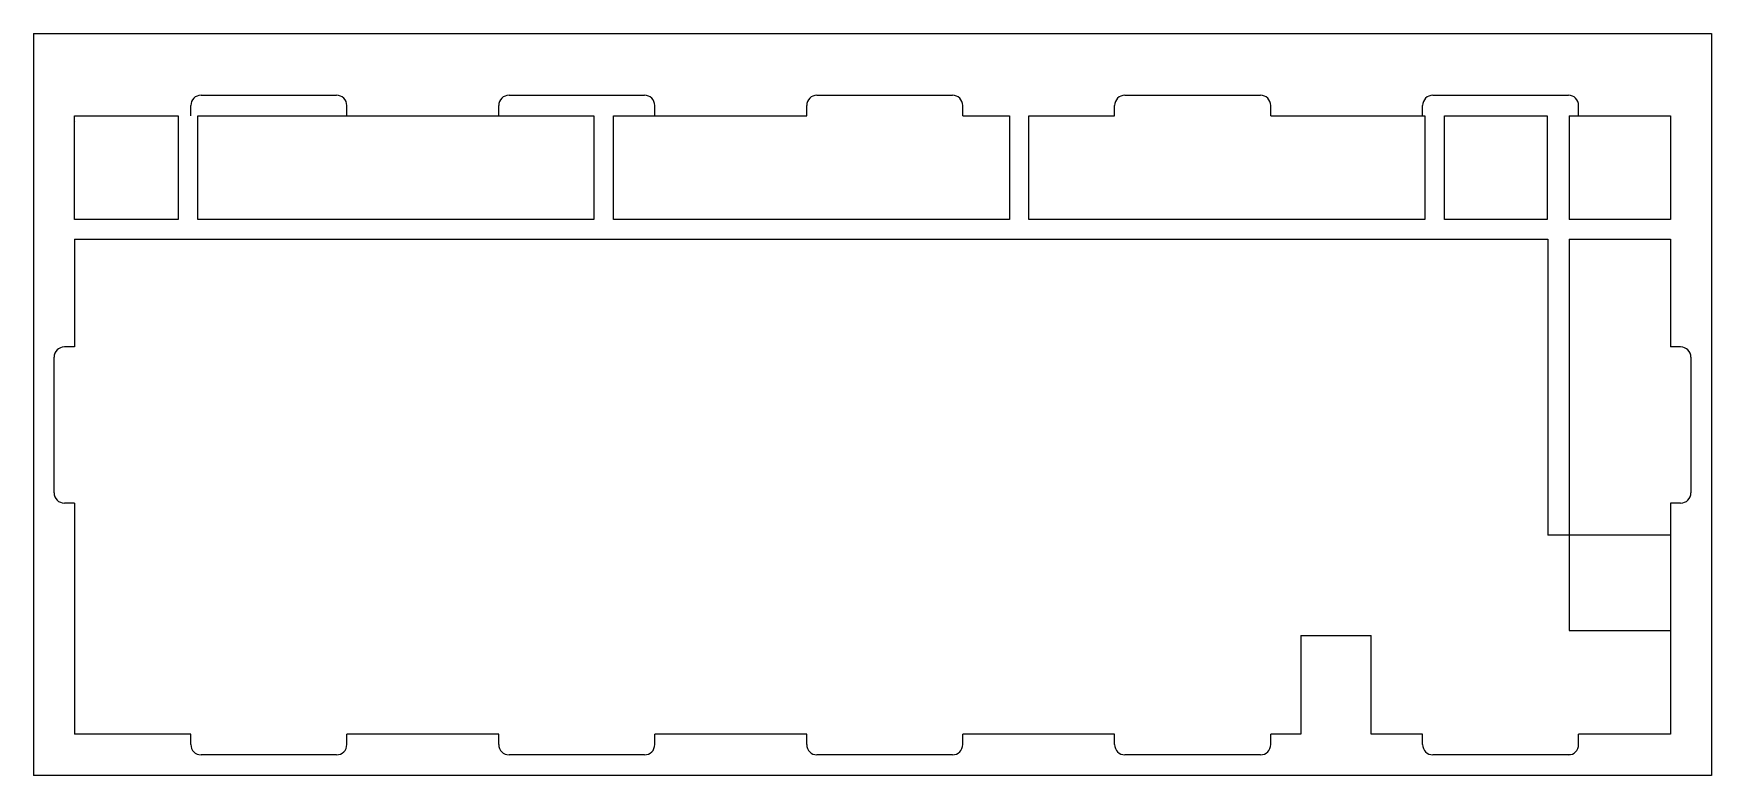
# Model space of a CAD drawing. Extents: x -2 to 325, y -2 to 143.
import ezdxf

# ---------------------------------------------------------------- set-up
doc = ezdxf.new("R2010")
doc.units = 0
doc.header["$MEASUREMENT"] = 0

msp = doc.modelspace()

# ---------------------------------------------------------------- linework, layer by layer
at = {"color": 0}
for p, q in [((-2.1077, 142.64229), (-2.1077, -1.77006)), ((30.529475, 130.64229), (56.929475, 130.64229)), ((90.529475, 130.64229), (116.929475, 130.64229)), ((150.529475, 130.64229), (176.929475, 130.64229)), ((210.529475, 130.64229), (236.929475, 130.64229)), ((270.529475, 130.64229), (296.929475, 130.64229)), ((5.8923, 106.44229), (5.8923, 126.64229)), ((6.0923, 125.494), (6.093638, 125.494)), ((29.9048, 106.44229), (29.9048, 126.64229)), ((25.145, 106.44229), (25.145, 106.441)), ((5.8923, 102.63069), (5.8923, 81.636115)), ((1.8923, 53.236115), (1.8923, 79.636115)), ((320.80465, 79.636115), (320.80465, 53.236115)), ((5.8923, 51.236115), (5.8923, 6.22994)), ((244.78565, 25.4786), (258.505, 25.4786)), ((56.929475, 2.22994), (30.529475, 2.22994)), ((116.929475, 2.22994), (90.529475, 2.22994)), ((176.929475, 2.22994), (150.529475, 2.22994)), ((236.929475, 2.22994), (210.529475, 2.22994)), ((297.374068, 2.22994), (270.529475, 2.22994))]:
    msp.add_line(p, q, dxfattribs=at)
for p, q in [((-2.1077, 142.64229), (324.80465, 142.64229)), ((324.80465, 142.64229), (324.80465, -1.77006)), ((5.8923, 126.64229), (26.09185, 126.64229)), ((26.09185, 126.64229), (26.09185, 106.44229)), ((29.9048, 126.64229), (107.05415, 126.64229)), ((107.05415, 126.64229), (107.05415, 106.44229)), ((110.86765, 106.44229), (110.86765, 126.64229)), ((110.86765, 126.64229), (148.529475, 126.64229)), ((178.929475, 126.64229), (188.01665, 126.64229)), ((188.01665, 126.64229), (188.01665, 106.44229)), ((191.82965, 106.44229), (191.82965, 126.64229)), ((191.82965, 126.64229), (208.529475, 126.64229)), ((238.929475, 126.64229), (268.97965, 126.64229)), ((268.97965, 126.64229), (268.97965, 106.44229)), ((272.79265, 106.44229), (272.79265, 126.64229)), ((272.79265, 126.64229), (292.79165, 126.64229)), ((292.79165, 126.64229), (292.79165, 106.44229)), ((297.05465, 126.64229), (316.80465, 126.64229)), ((297.05465, 126.64229), (297.05465, 106.44229)), ((316.80465, 126.64229), (316.80465, 106.44229)), ((26.09185, 106.44229), (5.8923, 106.44229)), ((107.05415, 106.44229), (29.9048, 106.44229)), ((188.01665, 106.44229), (110.86765, 106.44229)), ((268.97965, 106.44229), (191.82965, 106.44229)), ((292.79165, 106.44229), (272.79265, 106.44229)), ((316.80465, 106.44229), (297.05465, 106.44229)), ((5.8923, 102.63069), (292.94505, 102.63069)), ((292.94505, 102.63069), (292.94505, 45.02999)), ((297.05465, 102.63069), (316.80465, 102.63069)), ((297.05465, 102.63069), (297.05465, 26.43079)), ((316.80465, 102.63069), (316.80465, 81.636115)), ((316.80465, 51.236115), (316.80465, 6.22994)), ((316.80465, 45.02999), (292.94505, 45.02999)), ((297.05465, 26.43079), (316.80465, 26.43079)), ((244.78565, 25.4786), (244.78565, 6.22994)), ((258.50465, 6.22994), (258.50465, 25.4786)), ((28.529475, 6.22994), (5.8923, 6.22994)), ((88.529475, 6.22994), (58.929475, 6.22994)), ((148.529475, 6.22994), (118.929475, 6.22994)), ((208.529475, 6.22994), (178.929475, 6.22994)), ((244.78565, 6.22994), (238.929475, 6.22994)), ((268.529475, 6.22994), (258.50465, 6.22994)), ((316.80465, 6.22994), (298.929475, 6.22994)), ((324.80465, -1.77006), (-2.1077, -1.77006))]:
    msp.add_line(p, q)
at = {"linetype": 'Continuous'}
for p, q in [((28.529475, 126.64229), (28.529475, 128.64229)), ((58.929475, 126.64229), (58.929475, 128.64229)), ((88.529475, 126.64229), (88.529475, 128.64229)), ((118.929475, 126.64229), (118.929475, 128.64229)), ((148.529475, 126.64229), (148.529475, 128.64229)), ((178.929475, 126.64229), (178.929475, 128.64229)), ((208.529475, 126.64229), (208.529475, 128.64229)), ((238.929475, 126.64229), (238.929475, 128.64229)), ((268.529475, 126.64229), (268.529475, 128.64229)), ((298.929475, 126.64229), (298.929475, 128.64229)), ((5.8923, 81.636115), (3.8923, 81.636115)), ((318.80465, 81.636115), (316.80465, 81.636115)), ((5.8923, 51.236115), (3.89103, 51.236115)), ((318.80465, 51.236115), (316.80465, 51.236115)), ((28.529475, 4.22994), (28.529475, 6.22994)), ((58.929475, 4.22994), (58.929475, 6.22994)), ((88.529475, 4.22994), (88.529475, 6.22994)), ((118.929475, 4.22994), (118.929475, 6.22994)), ((148.529475, 4.22994), (148.529475, 6.22994)), ((178.929475, 4.22994), (178.929475, 6.22994)), ((208.529475, 4.22994), (208.529475, 6.22994)), ((238.929475, 4.22994), (238.929475, 6.22994)), ((268.529475, 4.22994), (268.529475, 6.22994)), ((298.929475, 4.22994), (298.929475, 6.22994))]:
    msp.add_line(p, q, dxfattribs=at)
for centre, start, end in [((30.529475, 128.64229), 90, 180), ((56.929475, 128.64229), 0, 90), ((90.529475, 128.64229), 90, 180), ((116.929475, 128.64229), 360, 90), ((150.529475, 128.64229), 90, 180), ((176.929475, 128.64229), 0, 90), ((210.529475, 128.64229), 90, 180), ((236.929475, 128.64229), 360, 90), ((270.529475, 128.64229), 90, 180), ((296.929475, 128.64229), 0, 90), ((3.8923, 79.636115), 90, 180), ((318.80465, 79.636115), 0, 90), ((3.8923, 53.236115), 180, 270), ((318.80465, 53.236115), 270, 0), ((30.529475, 4.22994), 180, 270), ((56.929475, 4.22994), 270, 360), ((90.529475, 4.22994), 180, 270), ((116.929475, 4.22994), 270, 360), ((150.529475, 4.22994), 180, 270), ((176.929475, 4.22994), 270, 0), ((210.529475, 4.22994), 180, 270), ((236.929475, 4.22994), 270, 0), ((270.529475, 4.22994), 180, 270), ((296.929475, 4.22994), 270, 360)]:
    msp.add_arc(centre, 2, start, end, dxfattribs=at)

doc.saveas('drawing.dxf')
